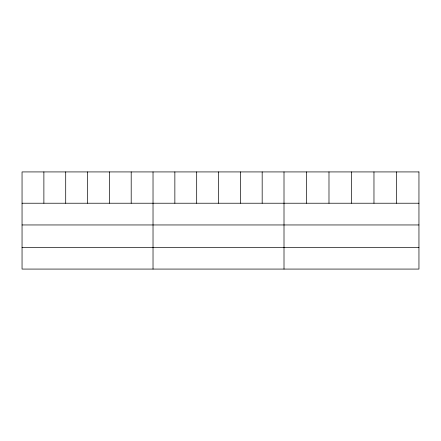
<?xml version="1.0" encoding="UTF-8"?>
<svg xmlns="http://www.w3.org/2000/svg" width="441" height="441" viewBox="0 0 441 441"><rect width="100%" height="100%" fill="white"/><g stroke="black" fill="none" stroke-linecap="round" stroke-linejoin="round"><path stroke-width="0.66" d="M22.05 203.224L418.95 203.224M22.05 224.954L418.95 224.954M22.05 247.346L418.95 247.346M396.459 171.924L396.459 203.224M373.968 171.924L373.968 203.224M351.477 171.924L351.477 203.224M328.986 171.924L328.986 203.224M306.495 171.924L306.495 203.224M284.004 171.924L284.004 269.076M262.175 171.924L262.175 203.224M240.345 171.924L240.345 203.224M218.516 171.924L218.516 203.224M196.686 171.924L196.686 203.224M174.857 171.924L174.857 203.224M153.027 171.924L153.027 269.076M131.197 171.924L131.197 203.224M109.368 171.924L109.368 203.224M87.539 171.924L87.539 203.224M65.709 171.924L65.709 203.224M43.88 171.924L43.88 203.224M418.95 171.924L22.05 171.924L22.05 269.076L418.95 269.076L418.95 171.924"/></g></svg>
